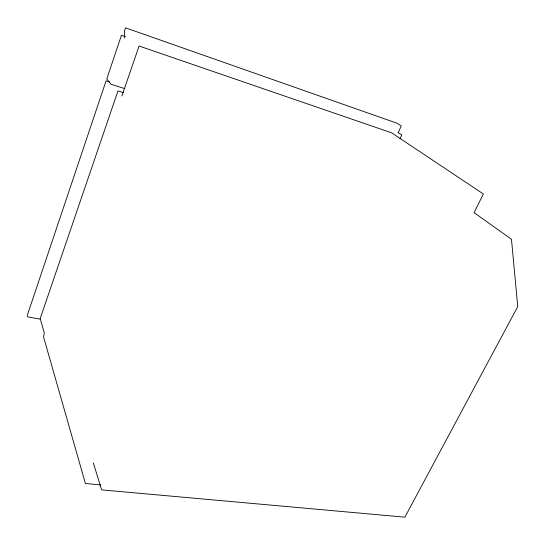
<?xml version="1.0" encoding="UTF-8"?>
<svg xmlns="http://www.w3.org/2000/svg" width="545" height="545" viewBox="0 0 545 545"><rect width="100%" height="100%" fill="white"/><g stroke="black" fill="none" stroke-linecap="round" stroke-linejoin="round"><path stroke-width="0.82" d="M124.655 38.068L124.56 30.724L125.534 27.829L396.951 123.19L401.27 125.963L398.17 132.789M121.903 95.961L139.077 46.025L391.692 132.857L483.381 193.993L474.089 212.632L511.476 239.282L517.75 306.59L404.881 517.171L101.602 489.873L93.358 462.95M400.037 138.846L401.794 134.996L398.354 132.728M100.648 484.921L85.408 483.504L43.552 336.919L44.288 332.845L40.173 318.6L117.979 90.92L123.647 92.698M40.207 319.125L27.638 316.877L27.25 315.426L106.077 80.83L109.313 81.859M124.737 88.61L110.935 84.237L106.793 78.882L121.433 35.316L125.445 36.713"/></g></svg>
